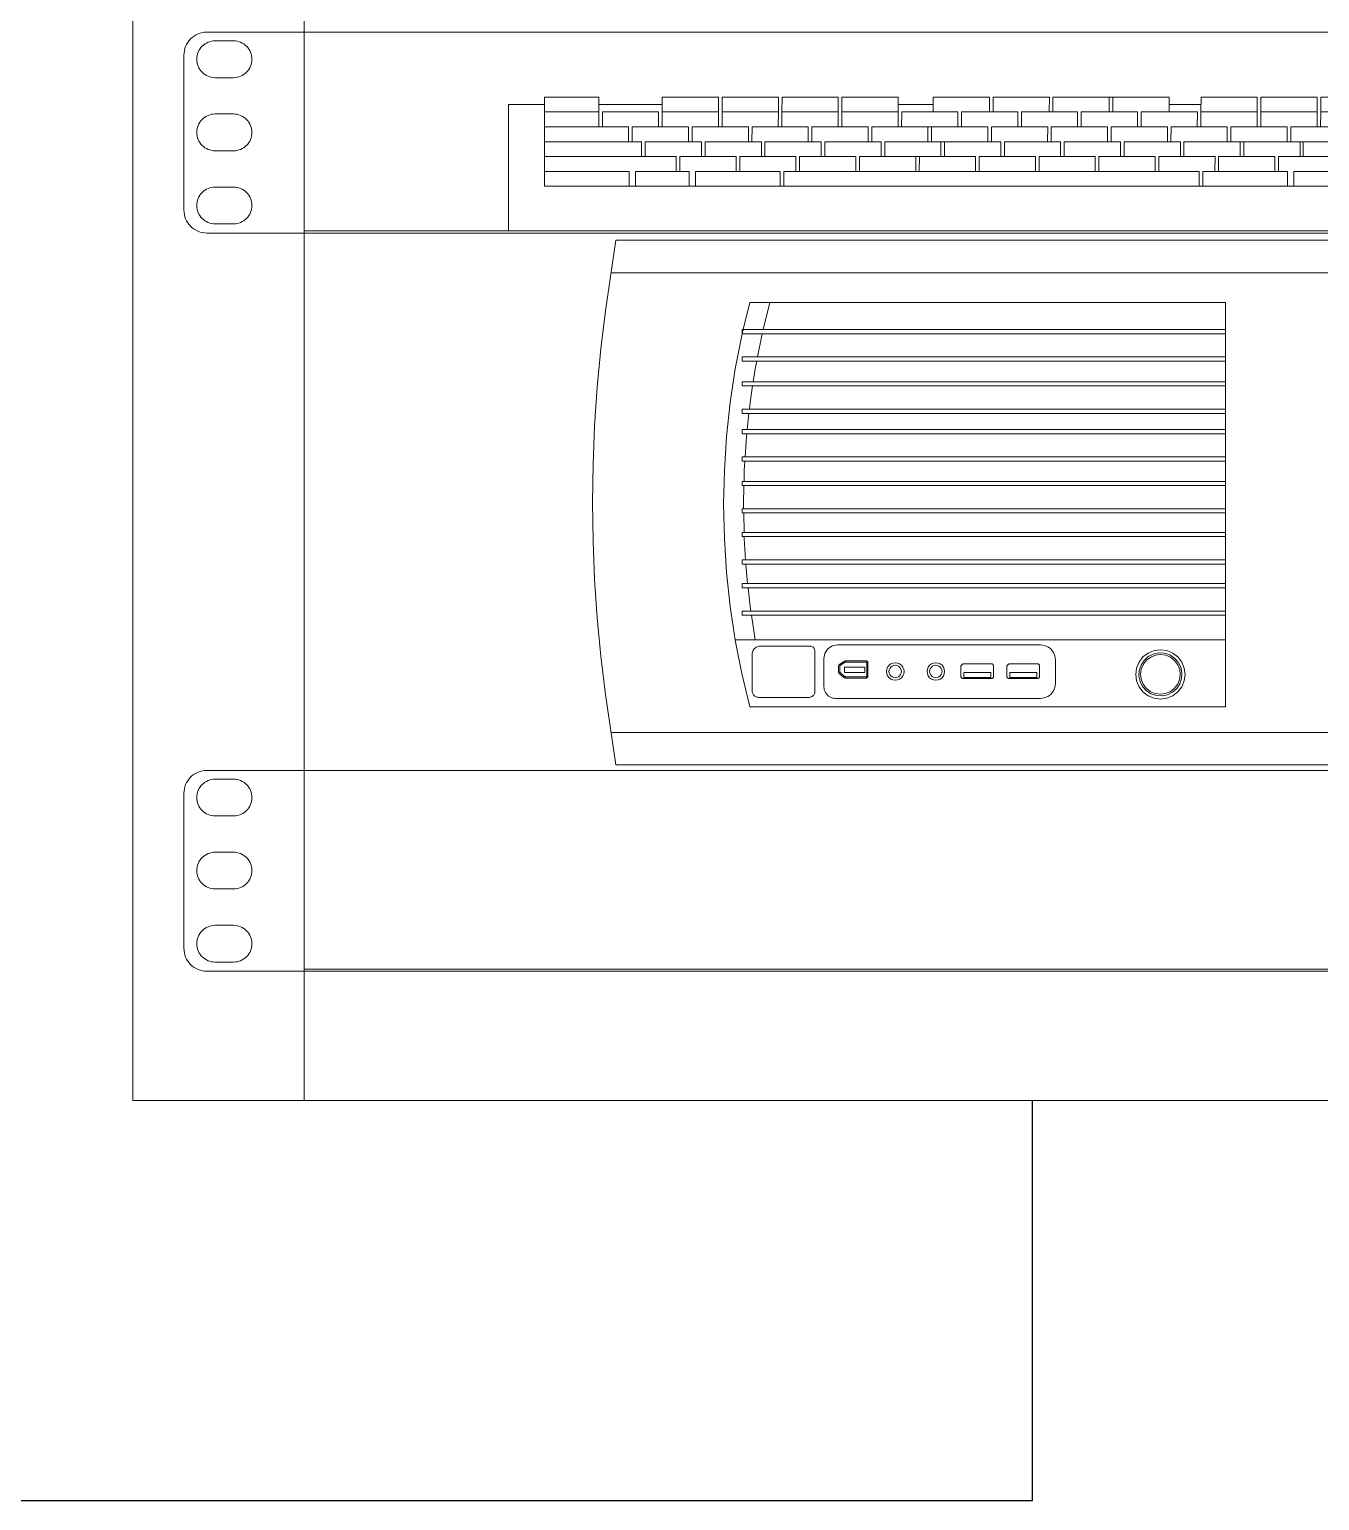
# Model space of a CAD drawing. Header units: millimetres. Extents: x 1256 to 2931, y 3298 to 3694.
# Drawn here: x 2124.52 to 2156.78, y 3436.24 to 3473.02 of the extents above; entities that cross this region are included whole.
import ezdxf

# ---------------------------------------------------------------- set-up
doc = ezdxf.new("R2010")
doc.units = ezdxf.units.MM
doc.layers.get('0').update_dxf_attribs({"color": 250, "lineweight": 5})
for name, color, linetype, lineweight in [('(C)1U - Gestion Cable', 250, 'Continuous', 5), ('Canales', 250, 'Continuous', 25), ('Pantalla Rack', 250, 'Continuous', 5), ('Rack 1 - 2', 250, 'Continuous', 5), ('Servers', 250, 'Continuous', 5)]:
    doc.layers.add(name, color=color, linetype=linetype, lineweight=lineweight)

# ---------------------------------------------------------------- blocks, each defined once
blk = doc.blocks.new('TECLADO FRONTAL')
at = {"color": 250}
for p, q in [((-0.22843, 0.045), (-0.22843, 0.015)), ((-0.21013, 0.045), (-0.22843, 0.045)), ((-0.21015, 0.045), (-0.21017, 0.035)), ((-0.21013, 0.045), (-0.21014, 0.04)), ((-0.18879, 0.04), (-0.18878, 0.045)), ((-0.16986, 0.045), (-0.18878, 0.045)), ((-0.16986, 0.045), (-0.16987, 0.04)), ((-0.16865, 0.04), (-0.16864, 0.045)), ((-0.14973, 0.045), (-0.16864, 0.045)), ((-0.14973, 0.045), (-0.14974, 0.04)), ((-0.14852, 0.04), (-0.14851, 0.045)), ((-0.12959, 0.045), (-0.14851, 0.045)), ((-0.12959, 0.045), (-0.1296, 0.04)), ((-0.12838, 0.04), (-0.12837, 0.045)), ((-0.10945, 0.045), (-0.12837, 0.045)), ((-0.10945, 0.045), (-0.10946, 0.04)), ((-0.09765, 0.04), (-0.09764, 0.045)), ((-0.07872, 0.045), (-0.09764, 0.045)), ((-0.07872, 0.045), (-0.07873, 0.04)), ((-0.07751, 0.04), (-0.0775, 0.045)), ((-0.05858, 0.045), (-0.0775, 0.045)), ((-0.05858, 0.045), (-0.05859, 0.04)), ((-0.05738, 0.04), (-0.05737, 0.045)), ((-0.01831, 0.045), (-0.05737, 0.045)), ((-0.03845, 0.045), (-0.03846, 0.04)), ((-0.03724, 0.04), (-0.03723, 0.045)), ((-0.01831, 0.045), (-0.01832, 0.04)), ((-0.00757, 0.04), (-0.00755, 0.045)), ((0.01136, 0.045), (-0.00755, 0.045)), ((0.01136, 0.045), (0.01135, 0.04)), ((0.01257, 0.04), (0.01258, 0.045)), ((0.0315, 0.045), (0.01258, 0.045)), ((0.0315, 0.045), (0.03149, 0.04)), ((0.03271, 0.04), (0.03272, 0.045)), ((0.05163, 0.045), (0.03272, 0.045)), ((0.05163, 0.045), (0.05162, 0.04)), ((0.05284, 0.04), (0.05285, 0.045)), ((0.07226, 0.045), (0.05285, 0.045)), ((0.07226, 0.045), (0.07226, 0.015)), ((0.08154, 0.045), (0.08154, 0.03)), ((0.10039, 0.045), (0.08154, 0.045)), ((0.10039, 0.045), (0.10037, 0.04)), ((0.10159, 0.04), (0.1016, 0.045)), ((0.12052, 0.045), (0.1016, 0.045)), ((0.12052, 0.045), (0.12051, 0.04)), ((0.12173, 0.04), (0.12174, 0.045)), ((0.14066, 0.045), (0.12174, 0.045)), ((0.14066, 0.045), (0.14065, 0.04)), ((-0.24055, 0.0425), (-0.24055, 0)), ((-0.24055, 0.0425), (-0.22843, 0.0425)), ((-0.21014, 0.04), (-0.22843, 0.04)), ((-0.21015, 0.0425), (-0.18878, 0.0425)), ((-0.20895, 0.035), (-0.20894, 0.04)), ((-0.19002, 0.04), (-0.20894, 0.04)), ((-0.19002, 0.04), (-0.19003, 0.035)), ((-0.18882, 0.035), (-0.1888, 0.04)), ((-0.16987, 0.04), (-0.1888, 0.04)), ((-0.16989, 0.04), (-0.1699, 0.035)), ((-0.16868, 0.035), (-0.16867, 0.04)), ((-0.14974, 0.04), (-0.16867, 0.04)), ((-0.14975, 0.04), (-0.14976, 0.035)), ((-0.14854, 0.035), (-0.14853, 0.04)), ((-0.1296, 0.04), (-0.14853, 0.04)), ((-0.12962, 0.04), (-0.12963, 0.035)), ((-0.12841, 0.035), (-0.1284, 0.04)), ((-0.10946, 0.04), (-0.1284, 0.04)), ((-0.10948, 0.04), (-0.10949, 0.035)), ((-0.10946, 0.0425), (-0.09764, 0.0425)), ((-0.10827, 0.035), (-0.10826, 0.04)), ((-0.08934, 0.04), (-0.10826, 0.04)), ((-0.08934, 0.04), (-0.08935, 0.035)), ((-0.08813, 0.035), (-0.08812, 0.04)), ((-0.06921, 0.04), (-0.08812, 0.04)), ((-0.06921, 0.04), (-0.06922, 0.035)), ((-0.068, 0.035), (-0.06799, 0.04)), ((-0.04907, 0.04), (-0.06799, 0.04)), ((-0.04907, 0.04), (-0.04908, 0.035)), ((-0.04786, 0.035), (-0.04785, 0.04)), ((-0.02893, 0.04), (-0.04785, 0.04)), ((-0.02893, 0.04), (-0.02895, 0.035)), ((-0.02773, 0.035), (-0.02772, 0.04)), ((-0.0088, 0.04), (-0.02772, 0.04)), ((-0.01832, 0.0425), (-0.00756, 0.0425)), ((-0.0088, 0.04), (-0.00881, 0.035)), ((-0.00759, 0.035), (-0.00758, 0.04)), ((0.01135, 0.04), (-0.00758, 0.04)), ((0.01134, 0.04), (0.01133, 0.035)), ((0.01255, 0.035), (0.01256, 0.04)), ((0.03149, 0.04), (0.01256, 0.04)), ((0.03147, 0.04), (0.03146, 0.035)), ((0.03268, 0.035), (0.03269, 0.04)), ((0.07226, 0.04), (0.03269, 0.04)), ((0.07226, 0.0425), (0.08154, 0.0425)), ((0.10037, 0.04), (0.08154, 0.04)), ((0.10036, 0.04), (0.10035, 0.035)), ((0.10157, 0.035), (0.10158, 0.04)), ((0.12051, 0.04), (0.10158, 0.04)), ((0.1205, 0.04), (0.12049, 0.035)), ((0.1217, 0.035), (0.12171, 0.04)), ((0.14063, 0.04), (0.12171, 0.04)), ((0.14063, 0.04), (0.14062, 0.035)), ((0.14065, 0.0425), (0.24055, 0.0425)), ((0.14938, 0.04), (0.14938, 0.015)), ((0.16833, 0.04), (0.14938, 0.04)), ((0.16833, 0.04), (0.16829, 0.02)), ((0.16951, 0.02), (0.16955, 0.04)), ((0.18843, 0.04), (0.16955, 0.04)), ((0.18843, 0.04), (0.18843, 0.015)), ((0.18964, 0.04), (0.18964, 0.015)), ((0.20856, 0.04), (0.18964, 0.04)), ((0.20856, 0.04), (0.20856, 0.015)), ((0.20978, 0.04), (0.20978, 0.015)), ((0.22872, 0.04), (0.20978, 0.04)), ((0.2287, 0.04), (0.2287, 0.015)), ((0.24055, 0.0425), (0.24055, 0)), ((-0.2001, 0.035), (-0.22843, 0.035)), ((-0.2001, 0.035), (-0.20011, 0.03)), ((-0.19889, 0.03), (-0.19888, 0.035)), ((-0.17997, 0.035), (-0.19888, 0.035)), ((-0.17997, 0.035), (-0.17998, 0.03)), ((-0.17876, 0.03), (-0.17875, 0.035)), ((-0.15983, 0.035), (-0.17875, 0.035)), ((-0.15983, 0.035), (-0.15984, 0.03)), ((-0.15862, 0.03), (-0.15861, 0.035)), ((-0.13969, 0.035), (-0.15861, 0.035)), ((-0.13969, 0.035), (-0.1397, 0.03)), ((-0.13849, 0.03), (-0.13848, 0.035)), ((-0.11956, 0.035), (-0.13848, 0.035)), ((-0.11956, 0.035), (-0.11957, 0.03)), ((-0.11835, 0.03), (-0.11834, 0.035)), ((-0.07929, 0.035), (-0.11834, 0.035)), ((-0.09942, 0.035), (-0.09943, 0.03)), ((-0.09821, 0.03), (-0.0982, 0.035)), ((-0.07929, 0.035), (-0.0793, 0.03)), ((-0.07808, 0.03), (-0.07807, 0.035)), ((-0.05915, 0.035), (-0.07807, 0.035)), ((-0.05915, 0.035), (-0.05916, 0.03)), ((-0.05794, 0.03), (-0.05793, 0.035)), ((-0.03901, 0.035), (-0.05793, 0.035)), ((-0.03901, 0.035), (-0.03902, 0.03)), ((-0.03781, 0.03), (-0.03779, 0.035)), ((-0.01888, 0.035), (-0.03779, 0.035)), ((-0.01888, 0.035), (-0.01889, 0.03)), ((-0.01767, 0.03), (-0.01766, 0.035)), ((0.00126, 0.035), (-0.01766, 0.035)), ((0.00126, 0.035), (0.00125, 0.03)), ((0.00247, 0.03), (0.00248, 0.035)), ((0.02139, 0.035), (0.00248, 0.035)), ((0.02139, 0.035), (0.02138, 0.03)), ((0.0226, 0.03), (0.02261, 0.035)), ((0.04153, 0.035), (0.02261, 0.035)), ((0.04153, 0.035), (0.04152, 0.03)), ((0.0426, 0.035), (0.04259, 0.03)), ((0.07226, 0.035), (0.0426, 0.035)), ((0.10035, 0.035), (0.08154, 0.035)), ((0.10035, 0.035), (0.10034, 0.03)), ((0.10156, 0.03), (0.10157, 0.035)), ((0.12049, 0.035), (0.10157, 0.035)), ((0.12049, 0.035), (0.12048, 0.03)), ((0.12169, 0.03), (0.1217, 0.035)), ((0.14062, 0.035), (0.1217, 0.035)), ((0.14062, 0.035), (0.14061, 0.03)), ((0.16832, 0.035), (0.14938, 0.035)), ((0.18843, 0.035), (0.16954, 0.035)), ((0.20856, 0.035), (0.18964, 0.035)), ((0.22872, 0.035), (0.20978, 0.035)), ((-0.19573, 0.03), (-0.22843, 0.03)), ((-0.19573, 0.03), (-0.19574, 0.025)), ((-0.19452, 0.025), (-0.19451, 0.03)), ((-0.17559, 0.03), (-0.19451, 0.03)), ((-0.17559, 0.03), (-0.1756, 0.025)), ((-0.17439, 0.025), (-0.17438, 0.03)), ((-0.15546, 0.03), (-0.17438, 0.03)), ((-0.15546, 0.03), (-0.15547, 0.025)), ((-0.15425, 0.025), (-0.15424, 0.03)), ((-0.13532, 0.03), (-0.15424, 0.03)), ((-0.13532, 0.03), (-0.13533, 0.025)), ((-0.13411, 0.025), (-0.1341, 0.03)), ((-0.11519, 0.03), (-0.1341, 0.03)), ((-0.11519, 0.03), (-0.1152, 0.025)), ((-0.11398, 0.025), (-0.11397, 0.03)), ((-0.07491, 0.03), (-0.11397, 0.03)), ((-0.09505, 0.03), (-0.09506, 0.025)), ((-0.09384, 0.025), (-0.09383, 0.03)), ((-0.07491, 0.03), (-0.07492, 0.025)), ((-0.07371, 0.025), (-0.0737, 0.03)), ((-0.05478, 0.03), (-0.0737, 0.03)), ((-0.05478, 0.03), (-0.05479, 0.025)), ((-0.05357, 0.025), (-0.05356, 0.03)), ((-0.03464, 0.03), (-0.05356, 0.03)), ((-0.03464, 0.03), (-0.03465, 0.025)), ((-0.03343, 0.025), (-0.03342, 0.03)), ((-0.01451, 0.03), (-0.03342, 0.03)), ((-0.01451, 0.03), (-0.01452, 0.025)), ((-0.0133, 0.025), (-0.01329, 0.03)), ((0.04561, 0.03), (-0.01329, 0.03)), ((0.00563, 0.03), (0.00562, 0.025)), ((0.00684, 0.025), (0.00685, 0.03)), ((0.02577, 0.03), (0.02576, 0.025)), ((0.02684, 0.03), (0.02683, 0.025)), ((0.04561, 0.03), (0.0456, 0.025)), ((0.04561, 0.03), (0.04672, 0.03)), ((0.04672, 0.03), (0.04671, 0.025)), ((0.14061, 0.03), (0.08154, 0.03)), ((0.16831, 0.03), (0.14938, 0.03)), ((0.18843, 0.03), (0.16953, 0.03)), ((0.20856, 0.03), (0.18964, 0.03)), ((0.22872, 0.03), (0.20978, 0.03)), ((-0.22844, 0.025), (-0.18408, 0.025)), ((-0.18408, 0.025), (-0.22844, 0.025)), ((-0.18408, 0.025), (-0.18409, 0.02)), ((-0.18288, 0.02), (-0.18286, 0.025)), ((-0.18286, 0.025), (-0.16395, 0.025)), ((-0.16395, 0.025), (-0.18286, 0.025)), ((-0.16395, 0.025), (-0.16396, 0.02)), ((-0.16274, 0.02), (-0.16273, 0.025)), ((-0.16273, 0.025), (-0.14381, 0.025)), ((-0.14381, 0.025), (-0.16273, 0.025)), ((-0.14381, 0.025), (-0.14382, 0.02)), ((-0.1426, 0.02), (-0.14259, 0.025)), ((-0.14259, 0.025), (-0.12368, 0.025)), ((-0.12368, 0.025), (-0.14259, 0.025)), ((-0.12368, 0.025), (-0.12369, 0.02)), ((-0.12247, 0.02), (-0.12246, 0.025)), ((-0.12246, 0.025), (-0.0834, 0.025)), ((-0.0834, 0.025), (-0.12246, 0.025)), ((-0.10354, 0.025), (-0.10355, 0.02)), ((-0.10233, 0.02), (-0.10232, 0.025)), ((-0.0834, 0.025), (-0.08341, 0.02)), ((-0.08219, 0.02), (-0.08218, 0.025)), ((-0.08218, 0.025), (-0.06327, 0.025)), ((-0.06327, 0.025), (-0.08218, 0.025)), ((-0.06327, 0.025), (-0.06328, 0.02)), ((-0.06206, 0.02), (-0.06205, 0.025)), ((-0.06205, 0.025), (-0.04313, 0.025)), ((-0.04313, 0.025), (-0.06205, 0.025)), ((-0.04313, 0.025), (-0.04314, 0.02)), ((-0.04192, 0.02), (-0.04191, 0.025)), ((-0.04191, 0.025), (-0.02299, 0.025)), ((-0.02299, 0.025), (-0.04191, 0.025)), ((-0.02299, 0.025), (-0.02301, 0.02)), ((-0.02179, 0.02), (-0.02178, 0.025)), ((-0.02178, 0.025), (-0.00286, 0.025)), ((-0.00286, 0.025), (-0.02178, 0.025)), ((-0.00286, 0.025), (-0.00287, 0.02)), ((-0.00165, 0.02), (-0.00164, 0.025)), ((-0.00164, 0.025), (0.01728, 0.025)), ((0.01728, 0.025), (-0.00164, 0.025)), ((0.01728, 0.025), (0.01727, 0.02)), ((0.01849, 0.02), (0.0185, 0.025)), ((0.0185, 0.025), (0.07226, 0.025)), ((0.07226, 0.025), (0.0185, 0.025)), ((0.10168, 0.02), (0.10169, 0.025)), ((0.10169, 0.025), (0.12061, 0.025)), ((0.12061, 0.025), (0.10169, 0.025)), ((0.12061, 0.025), (0.1206, 0.02)), ((0.14938, 0.025), (0.1683, 0.025)), ((0.16952, 0.025), (0.18843, 0.025)), ((0.18843, 0.025), (0.16952, 0.025)), ((0.18964, 0.025), (0.20856, 0.025)), ((0.20856, 0.025), (0.18964, 0.025)), ((0.20978, 0.025), (0.22871, 0.025)), ((0.22871, 0.025), (0.20978, 0.025)), ((-0.22845, 0.02), (-0.19998, 0.02)), ((-0.22843, 0.02), (-0.19998, 0.02)), ((-0.19998, 0.02), (-0.19998, 0.015)), ((-0.19779, 0.02), (-0.17978, 0.02)), ((-0.19779, 0.02), (-0.19779, 0.015)), ((-0.19779, 0.02), (-0.17978, 0.02)), ((-0.17978, 0.02), (-0.17978, 0.015)), ((-0.17757, 0.02), (-0.14912, 0.02)), ((-0.17757, 0.02), (-0.17757, 0.015)), ((-0.17757, 0.02), (-0.14912, 0.02)), ((-0.14912, 0.02), (-0.14912, 0.015)), ((-0.1479, 0.02), (-0.00817, 0.02)), ((-0.1479, 0.02), (-0.1479, 0.015)), ((-0.1479, 0.02), (-0.00817, 0.02)), ((-0.00817, 0.02), (-0.00817, 0.015)), ((-0.00695, 0.02), (0.02151, 0.02)), ((-0.00695, 0.02), (-0.00695, 0.015)), ((-0.00695, 0.02), (0.02151, 0.02)), ((0.02151, 0.02), (0.02151, 0.015)), ((0.0237, 0.02), (0.04172, 0.02)), ((0.0237, 0.02), (0.0237, 0.015)), ((0.0237, 0.02), (0.04172, 0.02)), ((0.04172, 0.02), (0.04172, 0.015)), ((0.04392, 0.02), (0.07226, 0.02)), ((0.04392, 0.02), (0.04392, 0.015)), ((0.04392, 0.02), (0.07226, 0.02)), ((0.08154, 0.02), (0.10046, 0.02)), ((0.08154, 0.02), (0.08154, 0.015)), ((0.08154, 0.02), (0.10046, 0.02)), ((0.10046, 0.02), (0.10046, 0.015)), ((0.10168, 0.02), (0.12059, 0.02)), ((0.10168, 0.02), (0.10168, 0.015)), ((0.10168, 0.02), (0.12059, 0.02)), ((0.12059, 0.02), (0.12059, 0.015)), ((0.12181, 0.02), (0.14073, 0.02)), ((0.12181, 0.02), (0.12181, 0.015)), ((0.12181, 0.02), (0.14073, 0.02)), ((0.14073, 0.02), (0.14073, 0.015)), ((0.14938, 0.02), (0.18843, 0.02)), ((0.14938, 0.02), (0.18843, 0.02)), ((0.18964, 0.02), (0.20856, 0.02)), ((0.18964, 0.02), (0.20856, 0.02)), ((0.20978, 0.02), (0.2287, 0.02)), ((0.20978, 0.02), (0.2287, 0.02)), ((-0.22843, 0.015), (0.07226, 0.015)), ((0.08154, 0.015), (0.14073, 0.015)), ((0.14938, 0.015), (0.2287, 0.015)), ((-0.24055, 0), (0.24055, 0))]:
    blk.add_line(p, q, dxfattribs=at)

msp = doc.modelspace()

# ---------------------------------------------------------------- linework, layer by layer
at = {"layer": '(C)1U - Gestion Cable'}
for points in [[(2128.953, 3467.931), (2128.953, 3467.931, -0.414214), (2128.379, 3468.505), (2128.379, 3472.377, -0.414214), (2128.953, 3472.952)], [(2128.953, 3449.473), (2128.953, 3449.473, -0.414214), (2128.379, 3450.047), (2128.379, 3453.919, -0.414214), (2128.953, 3454.494)]]:
    msp.add_lwpolyline(points, format="xyb", dxfattribs=at)
for points in [[(2128.953, 3472.952), (2180.255, 3472.952)], [(2180.255, 3467.931), (2128.953, 3467.931)], [(2128.953, 3454.494), (2180.255, 3454.494)], [(2180.255, 3449.473), (2128.953, 3449.473)]]:
    msp.add_lwpolyline(points, dxfattribs=at)
for points in [[(2129.16, 3471.814), (2129.62, 3471.814, 0.414214), (2130.079, 3472.274), (2130.079, 3472.274, 0.414214), (2129.62, 3472.734), (2129.16, 3472.734, 0.414214), (2128.701, 3472.274), (2128.701, 3472.274, 0.414214)], [(2129.16, 3469.987), (2129.62, 3469.987, 0.414214), (2130.079, 3470.447), (2130.079, 3470.447, 0.414214), (2129.62, 3470.907), (2129.16, 3470.907, 0.414214), (2128.701, 3470.447), (2128.701, 3470.447, 0.414214)], [(2129.16, 3468.161), (2129.62, 3468.161, 0.414214), (2130.079, 3468.62), (2130.079, 3468.62, 0.414214), (2129.62, 3469.08), (2129.16, 3469.08, 0.414214), (2128.701, 3468.62), (2128.701, 3468.62, 0.414214)], [(2129.16, 3453.356), (2129.62, 3453.356, 0.414214), (2130.079, 3453.816), (2130.079, 3453.816, 0.414214), (2129.62, 3454.276), (2129.16, 3454.276, 0.414214), (2128.701, 3453.816), (2128.701, 3453.816, 0.414214)], [(2129.16, 3451.53), (2129.62, 3451.53, 0.414214), (2130.079, 3451.989), (2130.079, 3451.989, 0.414214), (2129.62, 3452.449), (2129.16, 3452.449, 0.414214), (2128.701, 3451.989), (2128.701, 3451.989, 0.414214)], [(2129.16, 3449.703), (2129.62, 3449.703, 0.414214), (2130.079, 3450.162), (2130.079, 3450.162, 0.414214), (2129.62, 3450.622), (2129.16, 3450.622, 0.414214), (2128.701, 3450.162), (2128.701, 3450.162, 0.414214)]]:
    msp.add_lwpolyline(points, format="xyb", close=True, dxfattribs=at)
for p, q in [((2131.39, 3446.239), (2131.39, 3516.239)), ((2154.604, 3467.983), (2131.39, 3467.983)), ((2154.379, 3467.983), (2177.593, 3467.983)), ((2154.604, 3449.525), (2131.39, 3449.525)), ((2154.379, 3449.525), (2177.593, 3449.525))]:
    msp.add_line(p, q)
at = {"layer": 'Canales'}
for p, q in [((2149.604, 3436.239), (2149.604, 3446.239)), ((2079.604, 3436.239), (2149.604, 3436.239))]:
    msp.add_line(p, q, dxfattribs=at)
at = {"layer": 'Rack 1 - 2'}
for p, q in [((2127.104, 3446.239), (2127.104, 3516.239)), ((2149.604, 3446.239), (2127.104, 3446.239)), ((2149.604, 3446.239), (2159.604, 3446.239))]:
    msp.add_line(p, q, dxfattribs=at)
at = {"layer": 'Servers'}
for p, q in [((2138.922, 3465.987), (2139.185, 3467.748)), ((2170.024, 3467.748), (2139.185, 3467.748)), ((2139.185, 3467.748), (2170.024, 3467.748)), ((2140.423, 3466.938), (2139.064, 3466.938)), ((2167.184, 3466.938), (2140.423, 3466.938)), ((2138.805, 3465.032), (2138.922, 3465.987)), ((2142.532, 3466.197), (2142.369, 3465.518)), ((2142.532, 3466.197), (2143.029, 3466.197)), ((2143.029, 3466.197), (2142.865, 3465.518)), ((2143.029, 3466.197), (2154.431, 3466.197)), ((2154.431, 3466.197), (2154.431, 3465.518)), ((2142.333, 3465.369), (2142.169, 3464.533)), ((2142.343, 3465.413), (2142.333, 3465.369)), ((2142.339, 3465.413), (2142.339, 3465.518)), ((2142.339, 3465.518), (2142.369, 3465.518)), ((2142.343, 3465.413), (2142.339, 3465.413)), ((2142.369, 3465.518), (2142.343, 3465.413)), ((2142.84, 3465.413), (2142.343, 3465.413)), ((2142.369, 3465.518), (2142.865, 3465.518)), ((2142.83, 3465.369), (2142.725, 3464.833)), ((2142.84, 3465.413), (2142.83, 3465.369)), ((2154.431, 3465.413), (2142.84, 3465.413)), ((2142.865, 3465.518), (2154.431, 3465.518)), ((2154.431, 3465.518), (2154.431, 3465.413)), ((2154.431, 3465.413), (2154.431, 3464.833)), ((2138.715, 3464.074), (2138.805, 3465.032)), ((2142.339, 3464.728), (2142.339, 3464.833)), ((2142.339, 3464.833), (2142.725, 3464.833)), ((2142.725, 3464.833), (2154.431, 3464.833)), ((2154.431, 3464.833), (2154.431, 3464.728)), ((2142.169, 3464.533), (2142.042, 3463.691)), ((2142.704, 3464.728), (2142.339, 3464.728)), ((2142.666, 3464.533), (2142.618, 3464.21)), ((2142.704, 3464.728), (2142.666, 3464.533)), ((2154.431, 3464.728), (2142.704, 3464.728)), ((2154.431, 3464.728), (2154.431, 3464.21)), ((2142.339, 3464.106), (2142.339, 3464.21)), ((2142.339, 3464.21), (2142.618, 3464.21)), ((2142.602, 3464.106), (2142.339, 3464.106)), ((2142.602, 3464.106), (2142.539, 3463.691)), ((2154.431, 3464.106), (2142.602, 3464.106)), ((2142.618, 3464.21), (2154.431, 3464.21)), ((2154.431, 3464.21), (2154.431, 3464.106)), ((2154.431, 3464.106), (2154.431, 3463.525)), ((2138.65, 3463.114), (2138.715, 3464.074)), ((2142.042, 3463.691), (2141.951, 3462.844)), ((2142.339, 3463.421), (2142.339, 3463.525)), ((2142.339, 3463.525), (2142.521, 3463.525)), ((2142.51, 3463.421), (2142.339, 3463.421)), ((2142.51, 3463.421), (2142.467, 3463.018)), ((2154.431, 3463.421), (2142.51, 3463.421)), ((2142.539, 3463.691), (2142.521, 3463.525)), ((2142.521, 3463.525), (2154.431, 3463.525)), ((2154.431, 3463.525), (2154.431, 3463.421)), ((2154.431, 3463.421), (2154.431, 3463.018)), ((2138.611, 3462.152), (2138.65, 3463.114)), ((2142.339, 3462.913), (2142.339, 3463.018)), ((2142.339, 3463.018), (2142.467, 3463.018)), ((2142.467, 3463.018), (2154.431, 3463.018)), ((2154.431, 3463.018), (2154.431, 3462.913)), ((2141.951, 3462.844), (2141.896, 3461.994)), ((2142.455, 3462.913), (2142.339, 3462.913)), ((2142.448, 3462.844), (2142.415, 3462.333)), ((2142.455, 3462.913), (2142.448, 3462.844)), ((2154.431, 3462.913), (2142.455, 3462.913)), ((2154.431, 3462.913), (2154.431, 3462.333)), ((2142.339, 3462.228), (2142.339, 3462.333)), ((2142.339, 3462.333), (2142.415, 3462.333)), ((2142.415, 3462.333), (2154.431, 3462.333)), ((2154.431, 3462.333), (2154.431, 3462.228)), ((2138.598, 3461.19), (2138.611, 3462.152)), ((2141.896, 3461.994), (2141.878, 3461.143)), ((2142.408, 3462.228), (2142.339, 3462.228)), ((2142.393, 3461.994), (2142.387, 3461.721)), ((2142.408, 3462.228), (2142.393, 3461.994)), ((2154.431, 3462.228), (2142.408, 3462.228)), ((2154.431, 3462.228), (2154.431, 3461.721)), ((2142.339, 3461.616), (2142.339, 3461.721)), ((2142.339, 3461.721), (2142.387, 3461.721)), ((2142.385, 3461.616), (2142.339, 3461.616)), ((2142.385, 3461.616), (2142.375, 3461.143)), ((2154.431, 3461.616), (2142.385, 3461.616)), ((2142.387, 3461.721), (2154.431, 3461.721)), ((2154.431, 3461.721), (2154.431, 3461.616)), ((2154.431, 3461.616), (2154.431, 3461.036)), ((2138.611, 3460.228), (2138.598, 3461.19)), ((2141.878, 3461.143), (2141.896, 3460.291)), ((2142.339, 3460.931), (2142.339, 3461.036)), ((2142.339, 3461.036), (2142.377, 3461.036)), ((2142.379, 3460.931), (2142.339, 3460.931)), ((2142.375, 3461.143), (2142.377, 3461.036)), ((2142.377, 3461.036), (2154.431, 3461.036)), ((2142.379, 3460.931), (2142.39, 3460.445)), ((2154.431, 3460.931), (2142.379, 3460.931)), ((2154.431, 3461.036), (2154.431, 3460.931)), ((2154.431, 3460.931), (2154.431, 3460.445)), ((2142.339, 3460.34), (2142.339, 3460.445)), ((2142.339, 3460.445), (2142.39, 3460.445)), ((2142.39, 3460.445), (2154.431, 3460.445)), ((2154.431, 3460.445), (2154.431, 3460.34)), ((2138.65, 3459.267), (2138.611, 3460.228)), ((2141.896, 3460.291), (2141.951, 3459.441)), ((2142.392, 3460.34), (2142.339, 3460.34)), ((2142.392, 3460.34), (2142.393, 3460.291)), ((2154.431, 3460.34), (2142.392, 3460.34)), ((2142.393, 3460.291), (2142.427, 3459.76)), ((2154.431, 3460.34), (2154.431, 3459.76)), ((2142.339, 3459.655), (2142.339, 3459.76)), ((2142.339, 3459.76), (2142.427, 3459.76)), ((2142.427, 3459.76), (2154.431, 3459.76)), ((2154.431, 3459.76), (2154.431, 3459.655)), ((2141.951, 3459.441), (2142.042, 3458.594)), ((2142.434, 3459.655), (2142.339, 3459.655)), ((2142.434, 3459.655), (2142.448, 3459.441)), ((2154.431, 3459.655), (2142.434, 3459.655)), ((2142.448, 3459.441), (2142.478, 3459.164)), ((2154.431, 3459.655), (2154.431, 3459.164)), ((2138.715, 3458.307), (2138.65, 3459.267)), ((2142.339, 3459.059), (2142.339, 3459.164)), ((2142.339, 3459.164), (2142.478, 3459.164)), ((2142.489, 3459.059), (2142.339, 3459.059)), ((2142.478, 3459.164), (2154.431, 3459.164)), ((2142.489, 3459.059), (2142.539, 3458.594)), ((2154.431, 3459.059), (2142.489, 3459.059)), ((2154.431, 3459.164), (2154.431, 3459.059)), ((2154.431, 3459.059), (2154.431, 3458.479)), ((2142.042, 3458.594), (2142.168, 3457.759)), ((2142.539, 3458.594), (2142.556, 3458.479)), ((2138.805, 3457.349), (2138.715, 3458.307)), ((2142.339, 3458.374), (2142.339, 3458.479)), ((2142.339, 3458.479), (2142.556, 3458.479)), ((2142.572, 3458.374), (2142.339, 3458.374)), ((2142.556, 3458.479), (2154.431, 3458.479)), ((2142.572, 3458.374), (2142.665, 3457.759)), ((2154.431, 3458.374), (2142.572, 3458.374)), ((2154.431, 3458.479), (2154.431, 3458.374)), ((2154.431, 3458.374), (2154.431, 3457.759)), ((2142.168, 3457.759), (2142.169, 3457.752)), ((2142.168, 3457.759), (2142.665, 3457.759)), ((2142.169, 3457.752), (2142.333, 3456.916)), ((2142.608, 3457.477), (2142.6, 3457.452)), ((2142.62, 3457.501), (2142.608, 3457.477)), ((2142.635, 3457.523), (2142.62, 3457.501)), ((2142.652, 3457.543), (2142.635, 3457.523)), ((2142.672, 3457.561), (2142.652, 3457.543)), ((2142.665, 3457.759), (2154.431, 3457.759)), ((2142.695, 3457.575), (2142.672, 3457.561)), ((2142.719, 3457.587), (2142.695, 3457.575)), ((2142.744, 3457.596), (2142.719, 3457.587)), ((2142.77, 3457.601), (2142.744, 3457.596)), ((2142.797, 3457.603), (2142.77, 3457.601)), ((2142.797, 3457.603), (2144.037, 3457.603)), ((2144.037, 3457.603), (2144.053, 3457.602)), ((2144.053, 3457.602), (2144.069, 3457.598)), ((2144.069, 3457.598), (2144.085, 3457.593)), ((2144.085, 3457.593), (2144.099, 3457.586)), ((2144.099, 3457.586), (2144.113, 3457.577)), ((2144.113, 3457.577), (2144.125, 3457.566)), ((2144.125, 3457.566), (2144.136, 3457.554)), ((2144.136, 3457.554), (2144.145, 3457.54)), ((2144.145, 3457.54), (2144.152, 3457.526)), ((2144.152, 3457.526), (2144.157, 3457.51)), ((2144.157, 3457.51), (2144.161, 3457.494)), ((2144.161, 3457.494), (2144.162, 3457.478)), ((2144.162, 3457.478), (2144.162, 3456.469)), ((2144.456, 3457.498), (2144.431, 3457.461)), ((2144.486, 3457.532), (2144.456, 3457.498)), ((2144.52, 3457.562), (2144.486, 3457.532)), ((2144.557, 3457.587), (2144.52, 3457.562)), ((2144.598, 3457.607), (2144.557, 3457.587)), ((2144.64, 3457.621), (2144.598, 3457.607)), ((2144.684, 3457.63), (2144.64, 3457.621)), ((2144.729, 3457.633), (2144.684, 3457.63)), ((2144.729, 3457.633), (2149.801, 3457.633)), ((2149.801, 3457.633), (2149.85, 3457.63)), ((2149.85, 3457.63), (2149.898, 3457.62)), ((2149.898, 3457.62), (2149.944, 3457.604)), ((2149.944, 3457.604), (2149.988, 3457.583)), ((2149.988, 3457.583), (2150.029, 3457.556)), ((2150.029, 3457.556), (2150.065, 3457.523)), ((2150.065, 3457.523), (2150.098, 3457.487)), ((2150.098, 3457.487), (2150.125, 3457.446)), ((2152.642, 3457.491), (2152.493, 3457.429)), ((2152.801, 3457.512), (2152.642, 3457.491)), ((2152.961, 3457.491), (2152.801, 3457.512)), ((2153.11, 3457.429), (2152.961, 3457.491)), ((2154.431, 3457.759), (2154.431, 3456.088)), ((2138.922, 3456.394), (2138.805, 3457.349)), ((2142.594, 3457.425), (2142.593, 3457.399)), ((2142.593, 3456.478), (2142.593, 3457.399)), ((2142.6, 3457.452), (2142.594, 3457.425)), ((2144.388, 3457.334), (2144.385, 3457.289)), ((2144.385, 3456.588), (2144.385, 3457.289)), ((2144.397, 3457.378), (2144.388, 3457.334)), ((2144.412, 3457.421), (2144.397, 3457.378)), ((2144.431, 3457.461), (2144.412, 3457.421)), ((2144.752, 3457.102), (2144.751, 3457.096)), ((2144.754, 3457.108), (2144.752, 3457.102)), ((2144.756, 3457.114), (2144.754, 3457.108)), ((2144.759, 3457.12), (2144.756, 3457.114)), ((2144.762, 3457.125), (2144.759, 3457.12)), ((2144.766, 3457.131), (2144.762, 3457.125)), ((2144.77, 3457.136), (2144.766, 3457.131)), ((2144.774, 3457.14), (2144.77, 3457.136)), ((2144.779, 3457.144), (2144.774, 3457.14)), ((2144.784, 3457.148), (2144.779, 3457.144)), ((2144.874, 3457.211), (2144.784, 3457.148)), ((2144.785, 3457.102), (2144.784, 3457.098)), ((2144.787, 3457.106), (2144.785, 3457.102)), ((2144.788, 3457.109), (2144.787, 3457.106)), ((2144.791, 3457.112), (2144.788, 3457.109)), ((2144.793, 3457.115), (2144.791, 3457.112)), ((2144.796, 3457.118), (2144.793, 3457.115)), ((2144.799, 3457.12), (2144.796, 3457.118)), ((2144.802, 3457.123), (2144.799, 3457.12)), ((2144.892, 3457.186), (2144.802, 3457.123)), ((2144.879, 3457.215), (2144.874, 3457.211)), ((2144.884, 3457.218), (2144.879, 3457.215)), ((2144.889, 3457.221), (2144.884, 3457.218)), ((2144.895, 3457.223), (2144.889, 3457.221)), ((2144.895, 3457.188), (2144.892, 3457.186)), ((2144.9, 3457.225), (2144.895, 3457.223)), ((2144.899, 3457.191), (2144.895, 3457.188)), ((2144.903, 3457.193), (2144.899, 3457.191)), ((2144.906, 3457.227), (2144.9, 3457.225)), ((2144.907, 3457.195), (2144.903, 3457.193)), ((2144.912, 3457.229), (2144.906, 3457.227)), ((2144.911, 3457.196), (2144.907, 3457.195)), ((2144.915, 3457.198), (2144.911, 3457.196)), ((2144.918, 3457.23), (2144.912, 3457.229)), ((2144.92, 3457.199), (2144.915, 3457.198)), ((2144.924, 3457.231), (2144.918, 3457.23)), ((2144.924, 3457.2), (2144.92, 3457.199)), ((2144.93, 3457.232), (2144.924, 3457.231)), ((2144.928, 3457.201), (2144.924, 3457.2)), ((2144.933, 3457.201), (2144.928, 3457.201)), ((2144.935, 3457.233), (2144.93, 3457.232)), ((2144.937, 3457.202), (2144.933, 3457.201)), ((2144.941, 3457.233), (2144.935, 3457.233)), ((2144.941, 3457.202), (2144.937, 3457.202)), ((2145.439, 3457.233), (2144.941, 3457.233)), ((2145.439, 3457.202), (2144.941, 3457.202)), ((2145.439, 3457.233), (2145.445, 3457.232)), ((2145.441, 3457.202), (2145.439, 3457.202)), ((2145.444, 3457.201), (2145.441, 3457.202)), ((2145.446, 3457.2), (2145.444, 3457.201)), ((2145.445, 3457.232), (2145.452, 3457.231)), ((2145.448, 3457.199), (2145.446, 3457.2)), ((2145.45, 3457.198), (2145.448, 3457.199)), ((2145.451, 3457.197), (2145.45, 3457.198)), ((2145.453, 3457.195), (2145.451, 3457.197)), ((2145.452, 3457.231), (2145.458, 3457.229)), ((2145.454, 3457.193), (2145.453, 3457.195)), ((2145.455, 3457.191), (2145.454, 3457.193)), ((2145.456, 3457.189), (2145.455, 3457.191)), ((2145.456, 3457.187), (2145.456, 3457.189)), ((2145.456, 3457.184), (2145.456, 3457.187)), ((2145.456, 3456.859), (2145.456, 3457.184)), ((2145.458, 3457.229), (2145.463, 3457.226)), ((2145.463, 3457.226), (2145.468, 3457.223)), ((2145.468, 3457.223), (2145.473, 3457.219)), ((2145.473, 3457.219), (2145.477, 3457.214)), ((2145.477, 3457.214), (2145.481, 3457.209)), ((2145.481, 3457.209), (2145.484, 3457.203)), ((2145.484, 3457.203), (2145.486, 3457.197)), ((2145.486, 3457.197), (2145.487, 3457.191)), ((2145.487, 3457.191), (2145.487, 3457.184)), ((2145.487, 3456.858), (2145.487, 3457.184)), ((2146.014, 3457.123), (2145.979, 3457.078)), ((2146.06, 3457.158), (2146.014, 3457.123)), ((2146.091, 3457.104), (2146.058, 3457.079)), ((2146.113, 3457.18), (2146.06, 3457.158)), ((2146.129, 3457.12), (2146.091, 3457.104)), ((2146.169, 3457.187), (2146.113, 3457.18)), ((2146.169, 3457.125), (2146.129, 3457.12)), ((2146.226, 3457.18), (2146.169, 3457.187)), ((2146.21, 3457.12), (2146.169, 3457.125)), ((2146.248, 3457.104), (2146.21, 3457.12)), ((2146.279, 3457.158), (2146.226, 3457.18)), ((2146.28, 3457.079), (2146.248, 3457.104)), ((2146.325, 3457.123), (2146.279, 3457.158)), ((2146.36, 3457.078), (2146.325, 3457.123)), ((2147.029, 3457.123), (2146.994, 3457.078)), ((2147.074, 3457.158), (2147.029, 3457.123)), ((2147.105, 3457.104), (2147.073, 3457.079)), ((2147.127, 3457.18), (2147.074, 3457.158)), ((2147.143, 3457.12), (2147.105, 3457.104)), ((2147.184, 3457.187), (2147.127, 3457.18)), ((2147.184, 3457.125), (2147.143, 3457.12)), ((2147.241, 3457.18), (2147.184, 3457.187)), ((2147.225, 3457.12), (2147.184, 3457.125)), ((2147.262, 3457.104), (2147.225, 3457.12)), ((2147.294, 3457.158), (2147.241, 3457.18)), ((2147.295, 3457.079), (2147.262, 3457.104)), ((2147.339, 3457.123), (2147.294, 3457.158)), ((2147.374, 3457.078), (2147.339, 3457.123)), ((2147.813, 3457.103), (2147.811, 3457.093)), ((2147.816, 3457.113), (2147.813, 3457.103)), ((2147.821, 3457.122), (2147.816, 3457.113)), ((2147.827, 3457.13), (2147.821, 3457.122)), ((2147.833, 3457.138), (2147.827, 3457.13)), ((2147.841, 3457.145), (2147.833, 3457.138)), ((2147.85, 3457.15), (2147.841, 3457.145)), ((2147.859, 3457.155), (2147.85, 3457.15)), ((2147.868, 3457.158), (2147.859, 3457.155)), ((2147.878, 3457.16), (2147.868, 3457.158)), ((2147.889, 3457.161), (2147.878, 3457.16)), ((2148.574, 3457.161), (2147.889, 3457.161)), ((2148.574, 3457.161), (2148.581, 3457.161)), ((2148.581, 3457.161), (2148.587, 3457.159)), ((2148.587, 3457.159), (2148.594, 3457.157)), ((2148.594, 3457.157), (2148.6, 3457.154)), ((2148.6, 3457.154), (2148.606, 3457.15)), ((2148.606, 3457.15), (2148.611, 3457.146)), ((2148.611, 3457.146), (2148.615, 3457.14)), ((2148.615, 3457.14), (2148.619, 3457.135)), ((2148.619, 3457.135), (2148.622, 3457.129)), ((2148.622, 3457.129), (2148.625, 3457.122)), ((2148.625, 3457.122), (2148.626, 3457.115)), ((2148.626, 3457.115), (2148.626, 3457.109)), ((2148.626, 3456.841), (2148.626, 3457.109)), ((2148.964, 3457.103), (2148.962, 3457.093)), ((2148.967, 3457.113), (2148.964, 3457.103)), ((2148.971, 3457.122), (2148.967, 3457.113)), ((2148.977, 3457.13), (2148.971, 3457.122)), ((2148.984, 3457.138), (2148.977, 3457.13)), ((2148.992, 3457.145), (2148.984, 3457.138)), ((2149, 3457.15), (2148.992, 3457.145)), ((2149.009, 3457.155), (2149, 3457.15)), ((2149.019, 3457.158), (2149.009, 3457.155)), ((2149.029, 3457.16), (2149.019, 3457.158)), ((2149.039, 3457.161), (2149.029, 3457.16)), ((2149.724, 3457.161), (2149.039, 3457.161)), ((2149.724, 3457.161), (2149.731, 3457.161)), ((2149.731, 3457.161), (2149.738, 3457.159)), ((2149.738, 3457.159), (2149.745, 3457.157)), ((2149.745, 3457.157), (2149.751, 3457.154)), ((2149.751, 3457.154), (2149.756, 3457.15)), ((2149.756, 3457.15), (2149.762, 3457.146)), ((2149.762, 3457.146), (2149.766, 3457.14)), ((2149.766, 3457.14), (2149.77, 3457.135)), ((2149.77, 3457.135), (2149.773, 3457.129)), ((2149.773, 3457.129), (2149.775, 3457.122)), ((2149.775, 3457.122), (2149.776, 3457.115)), ((2149.776, 3457.115), (2149.777, 3457.109)), ((2149.777, 3456.841), (2149.777, 3457.109)), ((2150.125, 3457.446), (2150.146, 3457.402)), ((2150.146, 3457.402), (2150.162, 3457.356)), ((2150.162, 3457.356), (2150.172, 3457.308)), ((2150.172, 3457.308), (2150.175, 3457.259)), ((2150.175, 3457.259), (2150.175, 3456.668)), ((2152.267, 3457.204), (2152.205, 3457.055)), ((2152.365, 3457.331), (2152.267, 3457.204)), ((2152.316, 3457.128), (2152.272, 3456.994)), ((2152.393, 3457.246), (2152.316, 3457.128)), ((2152.374, 3457.149), (2152.323, 3457.029)), ((2152.493, 3457.429), (2152.365, 3457.331)), ((2152.454, 3457.25), (2152.374, 3457.149)), ((2152.497, 3457.34), (2152.393, 3457.246)), ((2152.558, 3457.328), (2152.454, 3457.25)), ((2152.623, 3457.403), (2152.497, 3457.34)), ((2152.678, 3457.376), (2152.558, 3457.328)), ((2152.76, 3457.432), (2152.623, 3457.403)), ((2152.807, 3457.392), (2152.678, 3457.376)), ((2152.901, 3457.424), (2152.76, 3457.432)), ((2152.936, 3457.373), (2152.807, 3457.392)), ((2153.034, 3457.381), (2152.901, 3457.424)), ((2153.055, 3457.322), (2152.936, 3457.373)), ((2153.152, 3457.304), (2153.034, 3457.381)), ((2153.157, 3457.242), (2153.055, 3457.322)), ((2153.238, 3457.331), (2153.11, 3457.429)), ((2153.246, 3457.199), (2153.152, 3457.304)), ((2153.234, 3457.138), (2153.157, 3457.242)), ((2153.283, 3457.018), (2153.234, 3457.138)), ((2153.336, 3457.204), (2153.238, 3457.331)), ((2153.31, 3457.074), (2153.246, 3457.199)), ((2153.397, 3457.055), (2153.336, 3457.204)), ((2142.333, 3456.916), (2142.532, 3456.088)), ((2144.751, 3457.096), (2144.75, 3457.09)), ((2144.75, 3457.09), (2144.75, 3457.083)), ((2144.75, 3457.083), (2144.75, 3456.972)), ((2144.75, 3456.972), (2144.75, 3456.967)), ((2144.75, 3456.967), (2144.751, 3456.961)), ((2144.751, 3456.961), (2144.752, 3456.955)), ((2144.752, 3456.955), (2144.753, 3456.949)), ((2144.753, 3456.949), (2144.755, 3456.944)), ((2144.755, 3456.944), (2144.758, 3456.938)), ((2144.758, 3456.938), (2144.76, 3456.933)), ((2144.76, 3456.933), (2144.763, 3456.928)), ((2144.763, 3456.928), (2144.767, 3456.923)), ((2144.767, 3456.923), (2144.77, 3456.918)), ((2144.77, 3456.918), (2144.774, 3456.914)), ((2144.774, 3456.914), (2144.779, 3456.91)), ((2144.779, 3456.91), (2144.873, 3456.83)), ((2144.782, 3457.091), (2144.781, 3457.087)), ((2144.781, 3457.087), (2144.781, 3457.083)), ((2144.781, 3457.083), (2144.781, 3456.972)), ((2144.781, 3456.972), (2144.781, 3456.969)), ((2144.781, 3456.969), (2144.782, 3456.965)), ((2144.784, 3457.098), (2144.782, 3457.095)), ((2144.782, 3457.095), (2144.782, 3457.091)), ((2144.782, 3456.965), (2144.782, 3456.962)), ((2144.782, 3456.962), (2144.783, 3456.958)), ((2144.783, 3456.958), (2144.784, 3456.955)), ((2144.784, 3456.955), (2144.786, 3456.951)), ((2144.786, 3456.951), (2144.787, 3456.948)), ((2144.787, 3456.948), (2144.789, 3456.945)), ((2144.789, 3456.945), (2144.791, 3456.942)), ((2144.791, 3456.942), (2144.794, 3456.939)), ((2144.794, 3456.939), (2144.796, 3456.936)), ((2144.796, 3456.936), (2144.799, 3456.934)), ((2144.799, 3456.934), (2144.893, 3456.854)), ((2144.878, 3456.826), (2144.873, 3456.83)), ((2144.884, 3456.822), (2144.878, 3456.826)), ((2144.889, 3456.819), (2144.884, 3456.822)), ((2144.895, 3456.816), (2144.889, 3456.819)), ((2144.893, 3456.854), (2144.897, 3456.851)), ((2144.901, 3456.813), (2144.895, 3456.816)), ((2144.897, 3456.851), (2144.901, 3456.848)), ((2144.901, 3457.073), (2144.901, 3456.942)), ((2145.408, 3457.073), (2144.901, 3457.073)), ((2144.901, 3456.942), (2145.408, 3456.942)), ((2144.901, 3456.848), (2144.905, 3456.846)), ((2144.907, 3456.811), (2144.901, 3456.813)), ((2144.905, 3456.846), (2144.909, 3456.844)), ((2144.913, 3456.809), (2144.907, 3456.811)), ((2144.909, 3456.844), (2144.913, 3456.842)), ((2144.913, 3456.842), (2144.918, 3456.84)), ((2144.919, 3456.807), (2144.913, 3456.809)), ((2144.918, 3456.84), (2144.922, 3456.838)), ((2144.926, 3456.806), (2144.919, 3456.807)), ((2144.922, 3456.838), (2144.926, 3456.837)), ((2144.926, 3456.837), (2144.931, 3456.836)), ((2144.932, 3456.805), (2144.926, 3456.806)), ((2144.931, 3456.836), (2144.936, 3456.836)), ((2144.939, 3456.804), (2144.932, 3456.805)), ((2144.936, 3456.836), (2144.94, 3456.835)), ((2144.945, 3456.804), (2144.939, 3456.804)), ((2144.94, 3456.835), (2144.945, 3456.835)), ((2144.945, 3456.835), (2145.439, 3456.835)), ((2144.945, 3456.804), (2145.442, 3456.804)), ((2145.408, 3456.942), (2145.408, 3457.073)), ((2145.439, 3456.835), (2145.441, 3456.836)), ((2145.441, 3456.836), (2145.445, 3456.837)), ((2145.446, 3456.804), (2145.442, 3456.804)), ((2145.445, 3456.837), (2145.447, 3456.839)), ((2145.453, 3456.807), (2145.446, 3456.804)), ((2145.447, 3456.839), (2145.45, 3456.842)), ((2145.45, 3456.842), (2145.452, 3456.845)), ((2145.452, 3456.845), (2145.454, 3456.848)), ((2145.461, 3456.811), (2145.453, 3456.807)), ((2145.454, 3456.848), (2145.455, 3456.851)), ((2145.455, 3456.851), (2145.456, 3456.854)), ((2145.456, 3456.854), (2145.456, 3456.859)), ((2145.467, 3456.815), (2145.461, 3456.811)), ((2145.473, 3456.821), (2145.467, 3456.815)), ((2145.478, 3456.827), (2145.473, 3456.821)), ((2145.482, 3456.834), (2145.478, 3456.827)), ((2145.485, 3456.842), (2145.482, 3456.834)), ((2145.487, 3456.85), (2145.485, 3456.842)), ((2145.487, 3456.858), (2145.487, 3456.85)), ((2145.957, 3457.025), (2145.95, 3456.968)), ((2145.95, 3456.968), (2145.957, 3456.911)), ((2145.979, 3457.078), (2145.957, 3457.025)), ((2145.957, 3456.911), (2145.979, 3456.858)), ((2145.979, 3456.858), (2146.014, 3456.812)), ((2146.018, 3457.008), (2146.012, 3456.968)), ((2146.012, 3456.968), (2146.018, 3456.927)), ((2146.014, 3456.812), (2146.06, 3456.778)), ((2146.033, 3457.046), (2146.018, 3457.008)), ((2146.018, 3456.927), (2146.033, 3456.889)), ((2146.058, 3457.079), (2146.033, 3457.046)), ((2146.033, 3456.889), (2146.058, 3456.857)), ((2146.058, 3456.857), (2146.091, 3456.832)), ((2146.06, 3456.778), (2146.113, 3456.756)), ((2146.091, 3456.832), (2146.129, 3456.816)), ((2146.113, 3456.756), (2146.169, 3456.748)), ((2146.129, 3456.816), (2146.169, 3456.811)), ((2146.169, 3456.811), (2146.21, 3456.816)), ((2146.169, 3456.748), (2146.226, 3456.756)), ((2146.21, 3456.816), (2146.248, 3456.832)), ((2146.226, 3456.756), (2146.279, 3456.778)), ((2146.248, 3456.832), (2146.28, 3456.857)), ((2146.279, 3456.778), (2146.325, 3456.812)), ((2146.305, 3457.046), (2146.28, 3457.079)), ((2146.28, 3456.857), (2146.305, 3456.889)), ((2146.321, 3457.008), (2146.305, 3457.046)), ((2146.305, 3456.889), (2146.321, 3456.927)), ((2146.326, 3456.968), (2146.321, 3457.008)), ((2146.321, 3456.927), (2146.326, 3456.968)), ((2146.325, 3456.812), (2146.36, 3456.858)), ((2146.382, 3457.025), (2146.36, 3457.078)), ((2146.36, 3456.858), (2146.382, 3456.911)), ((2146.389, 3456.968), (2146.382, 3457.025)), ((2146.382, 3456.911), (2146.389, 3456.968)), ((2146.972, 3457.025), (2146.964, 3456.968)), ((2146.964, 3456.968), (2146.972, 3456.911)), ((2146.994, 3457.078), (2146.972, 3457.025)), ((2146.972, 3456.911), (2146.994, 3456.858)), ((2146.994, 3456.858), (2147.029, 3456.812)), ((2147.032, 3457.008), (2147.027, 3456.968)), ((2147.027, 3456.968), (2147.032, 3456.927)), ((2147.029, 3456.812), (2147.074, 3456.778)), ((2147.048, 3457.046), (2147.032, 3457.008)), ((2147.032, 3456.927), (2147.048, 3456.889)), ((2147.073, 3457.079), (2147.048, 3457.046)), ((2147.048, 3456.889), (2147.073, 3456.857)), ((2147.073, 3456.857), (2147.105, 3456.832)), ((2147.074, 3456.778), (2147.127, 3456.756)), ((2147.105, 3456.832), (2147.143, 3456.816)), ((2147.127, 3456.756), (2147.184, 3456.748)), ((2147.143, 3456.816), (2147.184, 3456.811)), ((2147.184, 3456.811), (2147.225, 3456.816)), ((2147.184, 3456.748), (2147.241, 3456.756)), ((2147.225, 3456.816), (2147.262, 3456.832)), ((2147.241, 3456.756), (2147.294, 3456.778)), ((2147.262, 3456.832), (2147.295, 3456.857)), ((2147.294, 3456.778), (2147.339, 3456.812)), ((2147.32, 3457.046), (2147.295, 3457.079)), ((2147.295, 3456.857), (2147.32, 3456.889)), ((2147.336, 3457.008), (2147.32, 3457.046)), ((2147.32, 3456.889), (2147.336, 3456.927)), ((2147.341, 3456.968), (2147.336, 3457.008)), ((2147.336, 3456.927), (2147.341, 3456.968)), ((2147.339, 3456.812), (2147.374, 3456.858)), ((2147.396, 3457.025), (2147.374, 3457.078)), ((2147.374, 3456.858), (2147.396, 3456.911)), ((2147.404, 3456.968), (2147.396, 3457.025)), ((2147.396, 3456.911), (2147.404, 3456.968)), ((2147.811, 3457.093), (2147.81, 3457.083)), ((2147.81, 3457.083), (2147.81, 3456.844)), ((2147.81, 3456.844), (2147.811, 3456.838)), ((2147.811, 3456.838), (2147.812, 3456.831)), ((2147.812, 3456.831), (2147.814, 3456.825)), ((2147.814, 3456.825), (2147.817, 3456.819)), ((2147.817, 3456.819), (2147.821, 3456.814)), ((2147.821, 3456.814), (2147.825, 3456.809)), ((2147.825, 3456.809), (2147.83, 3456.805)), ((2147.83, 3456.805), (2147.835, 3456.801)), ((2147.835, 3456.801), (2147.841, 3456.799)), ((2147.841, 3456.799), (2147.847, 3456.797)), ((2147.847, 3456.797), (2147.853, 3456.795)), ((2147.853, 3456.795), (2147.86, 3456.795)), ((2147.86, 3456.795), (2148.58, 3456.795)), ((2148.561, 3456.939), (2147.886, 3456.939)), ((2147.886, 3456.939), (2147.886, 3456.819)), ((2147.886, 3456.819), (2148.561, 3456.819)), ((2148.561, 3456.819), (2148.561, 3456.939)), ((2148.586, 3456.795), (2148.58, 3456.795)), ((2148.592, 3456.796), (2148.586, 3456.795)), ((2148.598, 3456.798), (2148.592, 3456.796)), ((2148.603, 3456.801), (2148.598, 3456.798)), ((2148.608, 3456.804), (2148.603, 3456.801)), ((2148.613, 3456.809), (2148.608, 3456.804)), ((2148.617, 3456.813), (2148.613, 3456.809)), ((2148.62, 3456.818), (2148.617, 3456.813)), ((2148.623, 3456.824), (2148.62, 3456.818)), ((2148.625, 3456.829), (2148.623, 3456.824)), ((2148.626, 3456.835), (2148.625, 3456.829)), ((2148.626, 3456.841), (2148.626, 3456.835)), ((2148.962, 3457.093), (2148.961, 3457.083)), ((2148.961, 3457.083), (2148.961, 3456.844)), ((2148.961, 3456.844), (2148.961, 3456.838)), ((2148.961, 3456.838), (2148.963, 3456.831)), ((2148.963, 3456.831), (2148.965, 3456.825)), ((2148.965, 3456.825), (2148.968, 3456.819)), ((2148.968, 3456.819), (2148.971, 3456.814)), ((2148.971, 3456.814), (2148.975, 3456.809)), ((2148.975, 3456.809), (2148.98, 3456.805)), ((2148.98, 3456.805), (2148.986, 3456.801)), ((2148.986, 3456.801), (2148.991, 3456.799)), ((2148.991, 3456.799), (2148.997, 3456.797)), ((2148.997, 3456.797), (2149.004, 3456.795)), ((2149.004, 3456.795), (2149.01, 3456.795)), ((2149.01, 3456.795), (2149.73, 3456.795)), ((2149.712, 3456.939), (2149.037, 3456.939)), ((2149.037, 3456.939), (2149.037, 3456.819)), ((2149.037, 3456.819), (2149.712, 3456.819)), ((2149.712, 3456.819), (2149.712, 3456.939)), ((2149.736, 3456.795), (2149.73, 3456.795)), ((2149.742, 3456.796), (2149.736, 3456.795)), ((2149.748, 3456.798), (2149.742, 3456.796)), ((2149.754, 3456.801), (2149.748, 3456.798)), ((2149.759, 3456.804), (2149.754, 3456.801)), ((2149.763, 3456.809), (2149.759, 3456.804)), ((2149.767, 3456.813), (2149.763, 3456.809)), ((2149.771, 3456.818), (2149.767, 3456.813)), ((2149.773, 3456.824), (2149.771, 3456.818)), ((2149.775, 3456.829), (2149.773, 3456.824)), ((2149.776, 3456.835), (2149.775, 3456.829)), ((2149.777, 3456.841), (2149.776, 3456.835)), ((2152.205, 3457.055), (2152.184, 3456.895)), ((2152.184, 3456.895), (2152.205, 3456.735)), ((2152.205, 3456.735), (2152.267, 3456.586)), ((2152.272, 3456.994), (2152.264, 3456.854)), ((2152.264, 3456.854), (2152.293, 3456.716)), ((2152.323, 3457.029), (2152.305, 3456.901)), ((2152.305, 3456.901), (2152.32, 3456.772)), ((2152.32, 3456.772), (2152.368, 3456.652)), ((2153.229, 3456.642), (2153.28, 3456.761)), ((2153.28, 3456.761), (2153.298, 3456.889)), ((2153.298, 3456.889), (2153.283, 3457.018)), ((2153.287, 3456.662), (2153.331, 3456.796)), ((2153.338, 3456.936), (2153.31, 3457.074)), ((2153.331, 3456.796), (2153.338, 3456.936)), ((2153.336, 3456.586), (2153.397, 3456.735)), ((2153.418, 3456.895), (2153.397, 3457.055)), ((2153.397, 3456.735), (2153.418, 3456.895)), ((2139.185, 3454.632), (2138.922, 3456.394)), ((2142.593, 3456.478), (2142.594, 3456.458)), ((2142.594, 3456.458), (2142.598, 3456.438)), ((2142.598, 3456.438), (2142.605, 3456.418)), ((2142.605, 3456.418), (2142.614, 3456.4)), ((2142.614, 3456.4), (2142.625, 3456.383)), ((2142.625, 3456.383), (2142.639, 3456.367)), ((2142.639, 3456.367), (2142.654, 3456.354)), ((2144.118, 3456.365), (2144.104, 3456.352)), ((2144.131, 3456.379), (2144.118, 3456.365)), ((2144.142, 3456.395), (2144.131, 3456.379)), ((2144.15, 3456.413), (2144.142, 3456.395)), ((2144.157, 3456.431), (2144.15, 3456.413)), ((2144.16, 3456.45), (2144.157, 3456.431)), ((2144.162, 3456.469), (2144.16, 3456.45)), ((2144.385, 3456.588), (2144.388, 3456.55)), ((2144.388, 3456.55), (2144.395, 3456.512)), ((2144.395, 3456.512), (2144.408, 3456.476)), ((2144.408, 3456.476), (2144.425, 3456.441)), ((2144.425, 3456.441), (2144.446, 3456.409)), ((2144.446, 3456.409), (2144.472, 3456.38)), ((2144.472, 3456.38), (2144.5, 3456.355)), ((2150.028, 3456.371), (2149.988, 3456.344)), ((2150.065, 3456.404), (2150.028, 3456.371)), ((2150.097, 3456.44), (2150.065, 3456.404)), ((2150.125, 3456.481), (2150.097, 3456.44)), ((2150.146, 3456.525), (2150.125, 3456.481)), ((2150.162, 3456.571), (2150.146, 3456.525)), ((2150.172, 3456.619), (2150.162, 3456.571)), ((2150.175, 3456.668), (2150.172, 3456.619)), ((2152.267, 3456.586), (2152.365, 3456.459)), ((2152.293, 3456.716), (2152.357, 3456.591)), ((2152.357, 3456.591), (2152.451, 3456.486)), ((2152.365, 3456.459), (2152.493, 3456.361)), ((2152.368, 3456.652), (2152.446, 3456.548)), ((2152.446, 3456.548), (2152.548, 3456.468)), ((2152.451, 3456.486), (2152.568, 3456.409)), ((2152.548, 3456.468), (2152.667, 3456.417)), ((2152.568, 3456.409), (2152.702, 3456.366)), ((2152.667, 3456.417), (2152.795, 3456.398)), ((2152.702, 3456.366), (2152.842, 3456.358)), ((2152.795, 3456.398), (2152.924, 3456.414)), ((2152.842, 3456.358), (2152.98, 3456.387)), ((2152.924, 3456.414), (2153.045, 3456.462)), ((2152.98, 3456.387), (2153.105, 3456.45)), ((2153.045, 3456.462), (2153.148, 3456.54)), ((2153.105, 3456.45), (2153.21, 3456.544)), ((2153.11, 3456.361), (2153.238, 3456.459)), ((2153.148, 3456.54), (2153.229, 3456.642)), ((2153.21, 3456.544), (2153.287, 3456.662)), ((2153.238, 3456.459), (2153.336, 3456.586)), ((2154.431, 3456.088), (2142.532, 3456.088)), ((2142.654, 3456.354), (2142.671, 3456.342)), ((2142.671, 3456.342), (2142.69, 3456.333)), ((2142.69, 3456.333), (2142.709, 3456.327)), ((2142.709, 3456.327), (2142.729, 3456.323)), ((2142.729, 3456.323), (2142.75, 3456.321)), ((2144.014, 3456.321), (2142.75, 3456.321)), ((2144.033, 3456.323), (2144.014, 3456.321)), ((2144.052, 3456.326), (2144.033, 3456.323)), ((2144.07, 3456.333), (2144.052, 3456.326)), ((2144.088, 3456.341), (2144.07, 3456.333)), ((2144.104, 3456.352), (2144.088, 3456.341)), ((2144.5, 3456.355), (2144.532, 3456.333)), ((2144.532, 3456.333), (2144.567, 3456.316)), ((2144.567, 3456.316), (2144.603, 3456.304)), ((2144.603, 3456.304), (2144.641, 3456.297)), ((2144.641, 3456.297), (2144.679, 3456.294)), ((2149.801, 3456.294), (2144.679, 3456.294)), ((2149.85, 3456.297), (2149.801, 3456.294)), ((2149.898, 3456.307), (2149.85, 3456.297)), ((2149.944, 3456.322), (2149.898, 3456.307)), ((2149.988, 3456.344), (2149.944, 3456.322)), ((2152.493, 3456.361), (2152.642, 3456.299)), ((2152.642, 3456.299), (2152.801, 3456.278)), ((2152.801, 3456.278), (2152.961, 3456.299)), ((2152.961, 3456.299), (2153.11, 3456.361)), ((2140.423, 3455.442), (2139.064, 3455.442)), ((2167.184, 3455.442), (2140.423, 3455.442)), ((2139.185, 3454.632), (2166.81, 3454.632)), ((2170.024, 3454.632), (2139.185, 3454.632))]:
    msp.add_line(p, q, dxfattribs=at)

# ---------------------------------------------------------------- block references
at = {"layer": 'Pantalla Rack', "xscale": 74.34576990001176, "yscale": 74.34576990001176, "zscale": 74.34576990001176}
msp.add_blockref('TECLADO FRONTAL', (2154.379, 3467.983), dxfattribs=at)

doc.saveas('drawing.dxf')
